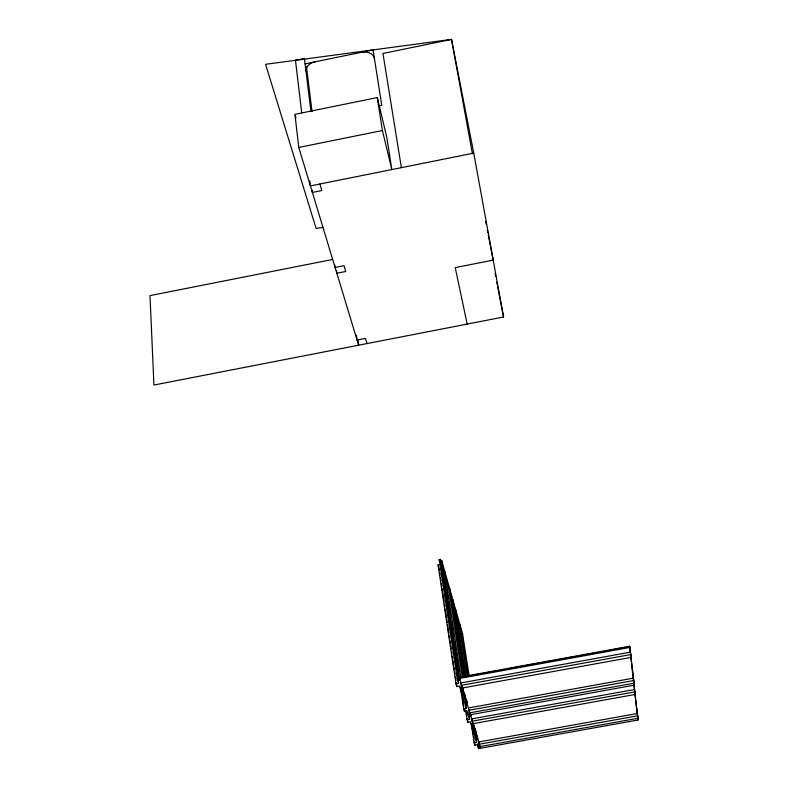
<?xml version="1.0" encoding="UTF-8"?>
<svg xmlns="http://www.w3.org/2000/svg" width="788" height="788" viewBox="0 0 788 788"><rect width="100%" height="100%" fill="white"/><g stroke="black" fill="none" stroke-linecap="round" stroke-linejoin="round"><path stroke-width="1.18" d="M305.074 63.858L373.069 49.9L381.747 105.218L378.141 105.956M377.294 97.584L382.407 130.532L391.843 169.568L386.721 136.915L377.294 97.584L294.939 114.339L298.77 147.445L358.619 345.203L357.979 340.357M298.77 147.445L382.407 130.532M323.385 227.466L316.087 228.362L265.576 64.301L451.514 39.4L473.755 153.128L310.413 185.909L309.832 181.053M332.575 259.479L149.986 295.618L153.946 385.036L503.552 317.003L473.755 153.128M439.753 564.632L438.079 564.937L456.006 683.836L458.636 683.363L457.267 678.862L439.192 559.598L440.453 559.362L448.628 587.917L462.329 677.227M464.319 676.084L452.174 597.334L441.664 560.485L440.817 560.642L458.941 679.798L459.828 679.64L470.751 715.829M440.591 564.474L441.851 564.238M448.628 587.917L449.446 587.769L463.177 677.069M452.036 599.845L452.844 599.698L462.576 633.828L469.175 676.055M455.08 611.606L454.706 609.183L455.513 609.035L466.043 677.05M456.006 613.734L459.266 625.101L460.054 624.963L467.983 675.946M461.798 633.976L462.576 633.828M630.43 652.139L460.832 682.96L462.014 688.072L631.257 657.35L629.642 646.259L459.286 677.256L459.798 679.64M465.55 676.547L467.964 676.104M470.377 675.661L481.232 673.691M483.645 673.247L489.683 672.154M492.086 671.711L498.124 670.618M500.538 670.174L502.951 669.741M508.979 668.648L511.392 668.204M513.806 667.761L533.102 664.254M535.515 663.811L541.553 662.718M543.956 662.275L549.994 661.181M552.408 660.738L554.821 660.305M557.234 659.861L563.262 658.768M565.676 658.325L576.53 656.355M578.944 655.911L584.972 654.818M587.385 654.375L593.423 653.282M595.836 652.838L598.24 652.405M604.278 651.302L606.691 650.868M609.104 650.425L628.4 646.918M457.267 678.862L458.586 678.616L458.941 679.798M459.463 678.458L629.908 647.45M461.197 685.353L630.942 654.523M456.006 683.836L456.843 686.555L459.463 686.082L466.269 708.363L463.708 708.826L460.369 686.919M467.264 703.654L462.467 687.776L462.645 688.958L461.778 689.116L466.594 704.984L467.451 704.827L466.703 700M633.316 678.163L468.397 707.979L468.761 710.323L469.54 712.894L634.123 683.166L630.745 654.976L631.257 657.35M468.761 710.323L633.828 680.497M463.708 708.826L464.496 711.397L467.048 710.934L469.599 719.277L467.067 719.73L465.59 710.067M470.121 713.652L469.274 713.8L469.934 715.977L470.781 715.829L480.581 748.236L637.975 720.025L637.531 715.996L638.014 718.262L479.764 746.64L478.69 741.981L637.256 713.524L634.872 692.12L635.374 694.435L472.82 723.719L471.707 718.892L634.586 689.51L633.621 680.832L634.123 683.166M469.599 714.893L468.328 715.12L467.954 712.697M472.061 721.217L635.089 691.834L634.586 689.51M467.067 719.73L467.836 722.232L470.357 721.778L476.641 742.345L474.179 742.788L471.185 723.404M477.636 737.932L473.204 723.266L473.381 724.428L472.544 724.576L476.986 739.223L477.814 739.075L477.439 736.652M479.045 744.266L637.748 715.8L637.256 713.524M474.179 742.788L474.908 745.162L477.361 744.729L478.543 748.6L479.774 748.383L480.099 746.088M470.269 713.573L470.446 714.736L634.104 685.196L633.729 682.9M295.293 115.521L295.993 117.865M319.889 184.008L321.819 190.548L312.383 192.439L312.097 189.997M367.031 343.568L365.504 338.387L357.053 340.032L356.422 335.195M438.079 564.937L438.64 566.897M452.992 603.175L453.849 606.179M454.706 609.183L455.356 611.458M439.192 559.598L440.029 562.524M441.772 568.562L444.737 578.904M454.587 613.182L455.602 616.708M632.537 672.942L632.705 673.72M636.507 708.609L636.674 709.367M637.975 720.025L633.936 685.511M467.176 324.075L455.228 267.605L493.209 260.129L488.255 234.706M485.704 221.615L486.166 223.999M487.329 229.948L487.792 232.332M495.14 273.8L495.613 276.204M496.775 282.202L497.248 284.596M497.711 286.999L503.552 317.003M472.436 153.847L451.514 39.4L382.948 53.456L401.378 167.657M480.404 747.103L480.581 748.236M462.861 639.886L463.236 642.299M466.811 665.2L467.185 667.613M459.266 625.101L467.185 676.094M475.292 728.299L476.986 739.223M477.794 743.774L478.543 748.6M476.08 738.72L476.641 742.345M455.454 614.039L455.828 616.472M456.213 618.895L458.084 631.05M458.458 633.473L459.02 637.118M459.404 639.551L459.778 641.974M460.153 644.407L460.527 646.84M460.901 649.263L461.276 651.696M461.65 654.129L462.211 657.773M462.595 660.196L462.97 662.629M463.344 665.052L463.718 667.485M464.093 669.918L464.467 672.341M452.844 599.698L464.615 675.907M470.406 713.406L470.781 715.829M471.923 725.817L473.233 734.288M473.598 736.701L473.972 739.124M474.346 741.538L474.908 745.162M454.272 614.364L454.646 616.777M455.021 619.201L455.395 621.624M457.444 634.931L457.818 637.344M458.183 639.767L458.557 642.181M458.931 644.604L459.305 647.027M460.606 655.488L460.98 657.911M461.354 660.334L461.729 662.747M462.103 665.17L462.477 667.594M469.559 713.564L469.934 715.977M469.244 714.549L469.618 716.962M469.037 715.652L469.599 719.277M464.93 694.12L466.594 704.984M465.708 704.708L466.269 708.363M460.803 676.882L444.54 570.571L443.703 570.729L444.077 573.142M466.368 712.598L466.92 716.213M467.284 718.617L467.836 722.232M461.65 685.678L462.014 688.072M444.442 575.565L444.816 577.978M445.368 581.603L445.732 584.016M446.106 586.439L446.471 588.853M446.845 591.266L447.21 593.679M447.584 596.102L447.948 598.516M448.5 602.14L449.603 609.39M449.978 611.803L450.342 614.216M451.632 622.678L452.007 625.091M452.371 627.514L452.745 629.927M453.11 632.34L453.474 634.754M454.765 643.215L455.139 645.628M455.503 648.051L455.878 650.464M456.242 652.878L456.616 655.291M457.168 658.916L457.532 661.339M457.907 663.752L458.271 666.165M458.646 668.579L459.01 671.002M441.664 560.485L459.828 679.64M461.719 693.174L462.093 695.607M462.457 698.03L463.758 706.531M464.122 708.964L464.496 711.397M440.453 559.362L458.586 678.616M441.625 568.621L442.176 572.255M442.541 574.679L442.905 577.102M443.28 579.525L443.644 581.948M444.008 584.361L445.121 591.63M445.673 595.265L446.038 597.688M446.402 600.111L447.505 607.371M448.057 611.005L448.431 613.428M448.796 615.852L449.16 618.275M449.534 620.688L449.899 623.111M450.263 625.534L450.637 627.957M451.189 631.592L451.554 634.015M451.928 636.428L453.031 643.697M453.583 647.332L453.947 649.755M454.312 652.178L454.686 654.592M455.05 657.015L455.415 659.438M455.789 661.861L456.341 665.496M456.705 667.919L457.079 670.342M457.444 672.755L457.808 675.178M458.183 677.601L458.547 680.024M443.959 585.336L444.324 587.759M446.353 601.096L446.717 603.519M449.485 621.693L449.849 624.126M451.879 637.453L452.243 639.876M455.001 658.059L455.375 660.482M457.395 673.809L457.759 676.242M442.245 575.388L442.62 577.821M457.168 673.651L457.532 676.084M457.897 678.507L458.636 683.363M438.926 567.882L439.29 570.305M439.665 572.728L440.029 575.141M440.394 577.565L440.935 581.199M441.31 583.622L441.674 586.045M442.038 588.469L442.403 590.892M442.767 593.315L444.048 601.786M444.412 604.209L444.777 606.632M445.141 609.055L446.422 617.526M446.786 619.949L447.151 622.372M447.515 624.795L448.796 633.276M449.16 635.699L449.534 638.113M449.899 640.536L450.263 642.959M450.628 645.382L451.179 649.016M451.544 651.44L451.908 653.863M452.273 656.286L452.637 658.699M453.001 661.122L453.553 664.757M453.918 667.18L454.282 669.603M454.646 672.026L455.011 674.449M455.375 676.872L455.927 680.497M456.291 682.92L456.843 686.555M336.535 270.816L336.84 273.249L345.735 271.486L344.021 265.694L335.087 267.457L334.782 265.024M306.443 66.399L312.018 111.433M310.876 110.931L304.404 58.46L295.47 60.302L301.706 112.733M635.089 691.834L635.374 694.435M637.748 715.8L638.014 718.262M629.642 646.259L630.42 653.981M630.863 657.202L633.562 682.122M360.874 52.412A12.519 8.678 -14.4 0 1 374.418 58.46M305.951 70.989A10.372 7.171 -15.5 0 1 315.161 61.789M459.64 678.438L459.286 677.256L459.611 678.448"/></g></svg>
